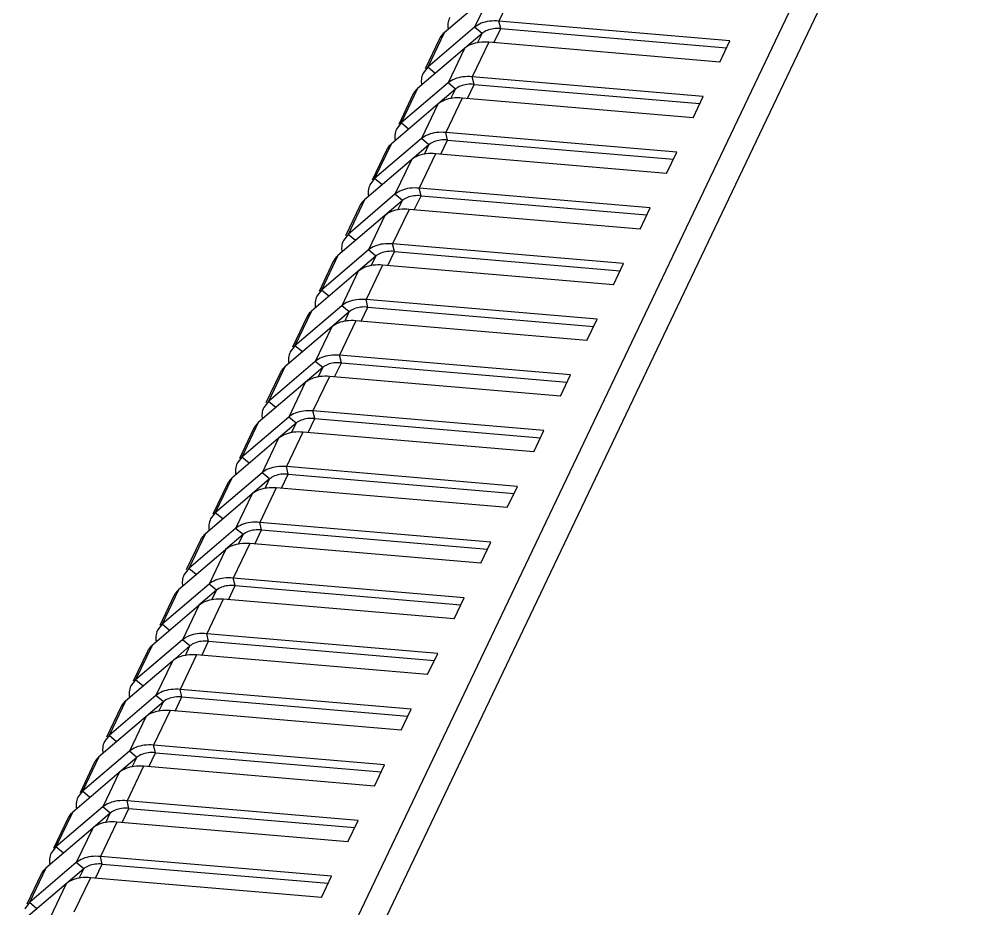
# Model space of a CAD drawing. Header units: millimetres. Extents: x 14276 to 15242, y -9916 to -8542.
# Drawn here: x 14847.6 to 14907.3, y -8914 to -8858.9 of the extents above; entities that cross this region are included whole.
import ezdxf

# ---------------------------------------------------------------- set-up
doc = ezdxf.new("R2010")
doc.units = ezdxf.units.MM

# ---------------------------------------------------------------- blocks, each defined once
blk = doc.blocks.new('u9')
at = {"color": 7, "linetype": 'Continuous'}
for p, q in [((93.551, 273.737), (148.062, 388.124)), ((99.224, 289.357), (139.079, 372.99)), ((119.088, 368.163), (118.071, 366.03)), ((117.589, 367.785), (114.689, 365.306)), ((117.589, 367.785), (116.572, 365.651)), ((132.36, 364.81), (118.071, 366.03)), ((118.182, 365.561), (118.071, 366.03)), ((116.572, 365.651), (113.672, 363.172)), ((114.689, 365.306), (113.672, 363.172)), ((117.029, 365.27), (115.943, 364.341)), ((117.029, 365.27), (116.572, 365.651)), ((116.747, 364.679), (117.029, 365.27)), ((117.766, 364.689), (118.182, 365.561)), ((118.182, 365.561), (132.15, 364.37)), ((114.398, 364.931), (113.517, 363.083)), ((117.445, 364.716), (116.428, 362.582)), ((131.734, 363.497), (117.445, 364.716)), ((131.734, 363.497), (132.36, 364.81)), ((115.946, 364.337), (113.046, 361.859)), ((115.946, 364.337), (114.929, 362.204)), ((113.672, 363.172), (113.381, 362.797)), ((114.129, 362.791), (113.672, 363.172)), ((114.929, 362.204), (112.029, 359.725)), ((115.386, 361.823), (114.929, 362.204)), ((130.717, 361.363), (116.428, 362.582)), ((116.54, 362.114), (116.428, 362.582)), ((113.046, 361.859), (112.029, 359.725)), ((115.386, 361.823), (114.3, 360.894)), ((115.104, 361.231), (115.386, 361.823)), ((116.124, 361.241), (116.54, 362.114)), ((116.54, 362.114), (130.507, 360.922)), ((112.755, 361.484), (111.874, 359.636)), ((115.802, 361.269), (114.785, 359.135)), ((130.091, 360.05), (115.802, 361.269)), ((130.091, 360.05), (130.717, 361.363)), ((114.303, 360.89), (111.403, 358.411)), ((114.303, 360.89), (113.286, 358.756)), ((112.029, 359.725), (111.738, 359.35)), ((112.486, 359.344), (112.029, 359.725)), ((113.286, 358.756), (110.386, 356.278)), ((113.744, 358.376), (113.286, 358.756)), ((114.481, 357.794), (114.897, 358.667)), ((129.074, 357.916), (114.785, 359.135)), ((114.897, 358.667), (114.785, 359.135)), ((114.897, 358.667), (128.864, 357.475)), ((111.112, 358.036), (110.232, 356.188)), ((111.403, 358.411), (110.386, 356.278)), ((113.744, 358.376), (112.657, 357.447)), ((113.462, 357.784), (113.744, 358.376)), ((112.66, 357.443), (109.76, 354.964)), ((112.66, 357.443), (111.644, 355.309)), ((114.16, 357.822), (113.143, 355.688)), ((128.448, 356.602), (114.16, 357.822)), ((128.448, 356.602), (129.074, 357.916)), ((110.386, 356.278), (110.095, 355.903)), ((110.843, 355.897), (110.386, 356.278)), ((127.432, 354.469), (113.143, 355.688)), ((113.254, 355.22), (113.143, 355.688)), ((111.644, 355.309), (108.743, 352.83)), ((109.76, 354.964), (108.743, 352.83)), ((112.101, 354.928), (111.644, 355.309)), ((112.838, 354.347), (113.254, 355.22)), ((113.254, 355.22), (127.222, 354.028)), ((109.469, 354.589), (108.589, 352.741)), ((112.101, 354.928), (111.014, 354)), ((112.517, 354.374), (111.5, 352.24)), ((111.819, 354.337), (112.101, 354.928)), ((126.806, 353.155), (112.517, 354.374)), ((126.806, 353.155), (127.432, 354.469)), ((111.018, 353.996), (108.117, 351.517)), ((111.018, 353.996), (110.001, 351.862)), ((108.743, 352.83), (108.453, 352.455)), ((109.201, 352.45), (108.743, 352.83)), ((125.789, 351.021), (111.5, 352.24)), ((111.611, 351.772), (111.5, 352.24)), ((110.001, 351.862), (107.101, 349.383)), ((108.117, 351.517), (107.101, 349.383)), ((110.458, 351.481), (109.372, 350.552)), ((110.458, 351.481), (110.001, 351.862)), ((110.176, 350.889), (110.458, 351.481)), ((111.195, 350.9), (111.611, 351.772)), ((111.611, 351.772), (125.579, 350.58)), ((107.827, 351.142), (106.946, 349.294)), ((110.874, 350.927), (109.857, 348.793)), ((125.163, 349.708), (110.874, 350.927)), ((125.163, 349.708), (125.789, 351.021)), ((109.375, 350.548), (106.475, 348.07)), ((109.375, 350.548), (108.358, 348.415)), ((107.101, 349.383), (106.81, 349.008)), ((107.558, 349.002), (107.101, 349.383)), ((108.358, 348.415), (105.458, 345.936)), ((108.815, 348.034), (108.358, 348.415)), ((124.146, 347.574), (109.857, 348.793)), ((109.968, 348.325), (109.857, 348.793)), ((106.475, 348.07), (105.458, 345.936)), ((108.815, 348.034), (107.729, 347.105)), ((108.533, 347.442), (108.815, 348.034)), ((109.553, 347.452), (109.968, 348.325)), ((109.968, 348.325), (123.936, 347.133)), ((106.184, 347.695), (105.303, 345.847)), ((109.231, 347.48), (108.214, 345.346)), ((123.52, 346.261), (109.231, 347.48)), ((123.52, 346.261), (124.146, 347.574)), ((107.732, 347.101), (104.832, 344.622)), ((107.732, 347.101), (106.715, 344.967)), ((105.458, 345.936), (105.167, 345.561)), ((105.915, 345.555), (105.458, 345.936)), ((106.715, 344.967), (103.815, 342.489)), ((107.173, 344.586), (106.715, 344.967)), ((107.91, 344.005), (108.326, 344.878)), ((122.503, 344.127), (108.214, 345.346)), ((108.326, 344.878), (108.214, 345.346)), ((108.326, 344.878), (122.293, 343.686)), ((104.541, 344.247), (103.66, 342.399)), ((104.832, 344.622), (103.815, 342.489)), ((107.173, 344.586), (106.086, 343.658)), ((106.891, 343.995), (107.173, 344.586)), ((106.089, 343.654), (103.189, 341.175)), ((106.089, 343.654), (105.072, 341.52)), ((107.588, 344.033), (106.572, 341.899)), ((121.877, 342.813), (107.588, 344.033)), ((121.877, 342.813), (122.503, 344.127)), ((103.815, 342.489), (103.524, 342.114)), ((104.272, 342.108), (103.815, 342.489)), ((120.86, 340.679), (106.572, 341.899)), ((106.683, 341.43), (106.572, 341.899)), ((105.072, 341.52), (102.172, 339.041)), ((105.53, 341.139), (105.072, 341.52)), ((106.267, 340.558), (106.683, 341.43)), ((106.683, 341.43), (120.65, 340.239)), ((102.898, 340.8), (102.018, 338.952)), ((103.189, 341.175), (102.172, 339.041)), ((105.53, 341.139), (104.443, 340.211)), ((105.248, 340.548), (105.53, 341.139)), ((120.235, 339.366), (120.86, 340.679)), ((104.447, 340.207), (101.546, 337.728)), ((104.447, 340.207), (103.43, 338.073)), ((105.946, 340.585), (104.929, 338.451)), ((120.235, 339.366), (105.946, 340.585)), ((102.172, 339.041), (101.882, 338.666)), ((102.63, 338.66), (102.172, 339.041)), ((119.218, 337.232), (104.929, 338.451)), ((105.04, 337.983), (104.929, 338.451)), ((103.43, 338.073), (100.529, 335.594)), ((101.546, 337.728), (100.529, 335.594)), ((103.887, 337.692), (102.8, 336.763)), ((103.887, 337.692), (103.43, 338.073)), ((103.605, 337.1), (103.887, 337.692)), ((104.624, 337.111), (105.04, 337.983)), ((105.04, 337.983), (119.008, 336.791)), ((101.256, 337.353), (100.375, 335.505)), ((104.303, 337.138), (103.286, 335.004)), ((118.592, 335.919), (104.303, 337.138)), ((118.592, 335.919), (119.218, 337.232)), ((102.804, 336.759), (99.904, 334.281)), ((102.804, 336.759), (101.787, 334.625)), ((100.529, 335.594), (100.239, 335.219)), ((100.987, 335.213), (100.529, 335.594)), ((117.575, 333.785), (103.286, 335.004)), ((103.397, 334.536), (103.286, 335.004)), ((101.787, 334.625), (98.887, 332.147)), ((99.904, 334.281), (98.887, 332.147)), ((102.244, 334.245), (101.158, 333.316)), ((102.244, 334.245), (101.787, 334.625)), ((101.962, 333.653), (102.244, 334.245)), ((102.982, 333.663), (103.397, 334.536)), ((103.397, 334.536), (117.365, 333.344)), ((99.613, 333.906), (98.732, 332.058)), ((102.66, 333.691), (101.643, 331.557)), ((116.949, 332.472), (102.66, 333.691)), ((116.949, 332.472), (117.575, 333.785)), ((101.161, 333.312), (98.261, 330.833)), ((101.161, 333.312), (100.144, 331.178)), ((98.887, 332.147), (98.596, 331.772)), ((99.344, 331.766), (98.887, 332.147)), ((100.144, 331.178), (97.244, 328.699)), ((100.601, 330.797), (100.144, 331.178)), ((115.932, 330.338), (101.643, 331.557)), ((101.755, 331.089), (101.643, 331.557)), ((98.261, 330.833), (97.244, 328.699)), ((100.601, 330.797), (99.515, 329.869)), ((100.32, 330.206), (100.601, 330.797)), ((101.339, 330.216), (101.755, 331.089)), ((101.755, 331.089), (115.722, 329.897)), ((97.97, 330.458), (97.089, 328.61)), ((101.017, 330.243), (100, 328.11)), ((115.306, 329.024), (101.017, 330.243)), ((115.306, 329.024), (115.932, 330.338)), ((99.518, 329.865), (96.618, 327.386)), ((99.518, 329.865), (98.501, 327.731)), ((97.244, 328.699), (96.953, 328.324)), ((97.701, 328.319), (97.244, 328.699)), ((98.501, 327.731), (95.601, 325.252)), ((98.959, 327.35), (98.501, 327.731)), ((99.696, 326.769), (100.112, 327.641)), ((114.289, 326.89), (100, 328.11)), ((100.112, 327.641), (100, 328.11)), ((100.112, 327.641), (114.079, 326.45)), ((96.327, 327.011), (95.447, 325.163)), ((96.618, 327.386), (95.601, 325.252)), ((98.959, 327.35), (97.872, 326.421)), ((98.677, 326.759), (98.959, 327.35)), ((97.875, 326.418), (94.975, 323.939)), ((97.875, 326.418), (96.859, 324.284)), ((99.375, 326.796), (98.358, 324.662)), ((113.663, 325.577), (99.375, 326.796)), ((113.663, 325.577), (114.289, 326.89)), ((95.601, 325.252), (95.31, 324.877)), ((96.058, 324.871), (95.601, 325.252)), ((112.647, 323.443), (98.358, 324.662)), ((98.469, 324.194), (98.358, 324.662)), ((96.859, 324.284), (93.958, 321.805)), ((97.316, 323.903), (96.859, 324.284)), ((98.053, 323.322), (98.469, 324.194)), ((98.469, 324.194), (112.437, 323.002)), ((94.685, 323.564), (93.804, 321.716)), ((94.975, 323.939), (93.958, 321.805)), ((97.316, 323.903), (96.229, 322.974)), ((97.732, 323.349), (96.715, 321.215)), ((97.034, 323.311), (97.316, 323.903)), ((112.021, 322.13), (97.732, 323.349)), ((112.021, 322.13), (112.647, 323.443)), ((96.233, 322.97), (93.333, 320.492)), ((96.233, 322.97), (95.216, 320.836)), ((93.958, 321.805), (93.668, 321.43)), ((94.416, 321.424), (93.958, 321.805)), ((111.004, 319.996), (96.715, 321.215)), ((96.826, 320.747), (96.715, 321.215)), ((95.216, 320.836), (92.316, 318.358)), ((93.333, 320.492), (92.316, 318.358)), ((95.673, 320.456), (94.587, 319.527)), ((95.673, 320.456), (95.216, 320.836)), ((95.391, 319.864), (95.673, 320.456)), ((96.41, 319.874), (96.826, 320.747)), ((96.826, 320.747), (110.794, 319.555)), ((93.042, 320.117), (92.161, 318.268)), ((96.089, 319.902), (95.072, 317.768)), ((110.378, 318.682), (96.089, 319.902)), ((110.378, 318.682), (111.004, 319.996)), ((94.59, 319.523), (91.69, 317.044)), ((94.59, 319.523), (93.573, 317.389)), ((92.316, 318.358), (92.025, 317.983)), ((92.773, 317.977), (92.316, 318.358)), ((93.573, 317.389), (90.673, 314.91)), ((94.03, 317.008), (93.573, 317.389)), ((109.361, 316.549), (95.072, 317.768)), ((95.183, 317.3), (95.072, 317.768)), ((91.69, 317.044), (90.673, 314.91)), ((94.03, 317.008), (92.944, 316.08)), ((93.748, 316.417), (94.03, 317.008)), ((94.768, 316.427), (95.183, 317.3)), ((95.183, 317.3), (109.151, 316.108)), ((91.399, 316.669), (90.518, 314.821)), ((94.446, 316.454), (93.429, 314.321)), ((108.735, 315.235), (94.446, 316.454)), ((108.735, 315.235), (109.361, 316.549)), ((92.947, 316.076), (90.047, 313.597)), ((92.947, 316.076), (91.93, 313.942)), ((90.673, 314.91), (90.382, 314.535)), ((91.13, 314.53), (90.673, 314.91)), ((91.93, 313.942), (89.03, 311.463)), ((92.388, 313.561), (91.93, 313.942)), ((93.125, 312.98), (93.541, 313.852)), ((107.718, 313.101), (93.429, 314.321)), ((93.541, 313.852), (93.429, 314.321)), ((93.541, 313.852), (107.508, 312.661)), ((89.756, 313.222), (88.875, 311.374)), ((90.047, 313.597), (89.03, 311.463)), ((92.388, 313.561), (91.301, 312.632)), ((92.106, 312.97), (92.388, 313.561)), ((91.304, 312.629), (88.404, 310.15)), ((91.304, 312.629), (90.287, 310.495)), ((92.803, 313.007), (91.787, 310.873)), ((107.092, 311.788), (92.803, 313.007)), ((107.092, 311.788), (107.718, 313.101)), ((89.03, 311.463), (88.739, 311.088)), ((89.487, 311.082), (89.03, 311.463))]:
    blk.add_line(p, q, dxfattribs=at)
for points, start_tangent, end_tangent in [([(114.921, 365.871), (114.934, 365.525)], (-0.098727, -0.995115), (0.162229, -0.986753)), ([(115.024, 366.244), (114.921, 365.871)], (-0.429283, -0.90317), (-0.098727, -0.995115)), ([(118.071, 366.03), (117.487, 366.021), (116.976, 365.892), (116.572, 365.651)], (-0.996379, 0.085018), (-0.760178, -0.649715)), ([(114.689, 365.306), (114.481, 365.076)], (-0.760178, -0.649715), (-0.564263, -0.825595)), ([(118.182, 365.561), (117.733, 365.554), (117.34, 365.455), (117.029, 365.27)], (-0.996379, 0.085018), (-0.760178, -0.649715)), ([(114.481, 365.076), (114.417, 364.969), (114.398, 364.931)], (-0.564263, -0.825595), (-0.429292, -0.903166)), ([(117.445, 364.716), (116.861, 364.707), (116.35, 364.578), (115.946, 364.337)], (-0.996379, 0.085018), (-0.760178, -0.649715)), ([(113.381, 362.797), (113.278, 362.424)], (-0.429283, -0.90317), (-0.098727, -0.995115)), ([(113.278, 362.424), (113.291, 362.078)], (-0.098727, -0.995115), (0.162229, -0.986753)), ([(116.428, 362.582), (115.844, 362.573), (115.333, 362.444), (114.929, 362.204)], (-0.996379, 0.085018), (-0.760178, -0.649715)), ([(116.54, 362.114), (116.09, 362.107), (115.697, 362.008), (115.386, 361.823)], (-0.996379, 0.085018), (-0.760178, -0.649715)), ([(112.839, 361.629), (112.774, 361.522), (112.755, 361.484)], (-0.564263, -0.825595), (-0.429292, -0.903166)), ([(113.046, 361.859), (112.839, 361.629)], (-0.760178, -0.649715), (-0.564263, -0.825595)), ([(115.802, 361.269), (115.218, 361.26), (114.707, 361.131), (114.303, 360.89)], (-0.996379, 0.085018), (-0.760178, -0.649715)), ([(111.738, 359.35), (111.635, 358.976)], (-0.429283, -0.90317), (-0.098727, -0.995115)), ([(114.785, 359.135), (114.201, 359.126), (113.691, 358.997), (113.286, 358.756)], (-0.996379, 0.085018), (-0.760178, -0.649715)), ([(111.635, 358.976), (111.648, 358.631)], (-0.098727, -0.995115), (0.162229, -0.986753)), ([(114.897, 358.667), (114.447, 358.66), (114.055, 358.561), (113.744, 358.376)], (-0.996379, 0.085018), (-0.760178, -0.649715)), ([(111.196, 358.181), (111.131, 358.075), (111.112, 358.036)], (-0.564263, -0.825595), (-0.429292, -0.903166)), ([(111.403, 358.411), (111.196, 358.181)], (-0.760178, -0.649715), (-0.564263, -0.825595)), ([(114.16, 357.822), (113.575, 357.813), (113.065, 357.684), (112.66, 357.443)], (-0.996379, 0.085018), (-0.760178, -0.649715)), ([(110.095, 355.903), (109.993, 355.529)], (-0.429283, -0.90317), (-0.098727, -0.995115)), ([(113.143, 355.688), (112.558, 355.679), (112.048, 355.55), (111.644, 355.309)], (-0.996379, 0.085018), (-0.760178, -0.649715)), ([(109.76, 354.964), (109.553, 354.734)], (-0.760178, -0.649715), (-0.564263, -0.825595)), ([(109.993, 355.529), (110.006, 355.184)], (-0.098727, -0.995115), (0.162229, -0.986753)), ([(113.254, 355.22), (112.805, 355.213), (112.412, 355.113), (112.101, 354.928)], (-0.996379, 0.085018), (-0.760178, -0.649715)), ([(109.553, 354.734), (109.489, 354.627), (109.47, 354.589)], (-0.564263, -0.825595), (-0.429292, -0.903166)), ([(112.517, 354.374), (111.933, 354.365), (111.422, 354.236), (111.018, 353.996)], (-0.996379, 0.085018), (-0.760178, -0.649715)), ([(108.35, 352.082), (108.363, 351.736)], (-0.098727, -0.995115), (0.162229, -0.986753)), ([(108.453, 352.455), (108.35, 352.082)], (-0.429283, -0.90317), (-0.098727, -0.995115)), ([(111.5, 352.24), (110.916, 352.232), (110.405, 352.103), (110.001, 351.862)], (-0.996379, 0.085018), (-0.760178, -0.649715)), ([(108.117, 351.517), (107.91, 351.287)], (-0.760178, -0.649715), (-0.564263, -0.825595)), ([(111.611, 351.772), (111.162, 351.765), (110.769, 351.666), (110.458, 351.481)], (-0.996379, 0.085018), (-0.760178, -0.649715)), ([(107.91, 351.287), (107.846, 351.18), (107.827, 351.142)], (-0.564263, -0.825595), (-0.429292, -0.903166)), ([(110.874, 350.927), (110.29, 350.918), (109.779, 350.789), (109.375, 350.548)], (-0.996379, 0.085018), (-0.760178, -0.649715)), ([(106.81, 349.008), (106.707, 348.635)], (-0.429283, -0.90317), (-0.098727, -0.995115)), ([(106.707, 348.635), (106.72, 348.289)], (-0.098727, -0.995115), (0.162229, -0.986753)), ([(109.857, 348.793), (109.273, 348.784), (108.762, 348.655), (108.358, 348.415)], (-0.996379, 0.085018), (-0.760178, -0.649715)), ([(106.267, 347.84), (106.203, 347.733), (106.184, 347.695)], (-0.564263, -0.825595), (-0.429292, -0.903166)), ([(106.475, 348.07), (106.267, 347.84)], (-0.760178, -0.649715), (-0.564263, -0.825595)), ([(109.968, 348.325), (109.519, 348.318), (109.126, 348.219), (108.815, 348.034)], (-0.996379, 0.085018), (-0.760178, -0.649715)), ([(109.231, 347.48), (108.647, 347.471), (108.136, 347.342), (107.732, 347.101)], (-0.996379, 0.085018), (-0.760178, -0.649715)), ([(105.167, 345.561), (105.064, 345.187)], (-0.429283, -0.90317), (-0.098727, -0.995115)), ([(105.064, 345.187), (105.077, 344.842)], (-0.098727, -0.995115), (0.162229, -0.986753)), ([(108.214, 345.346), (107.63, 345.337), (107.119, 345.208), (106.715, 344.967)], (-0.996379, 0.085018), (-0.760178, -0.649715)), ([(108.326, 344.878), (107.876, 344.871), (107.483, 344.772), (107.173, 344.586)], (-0.996379, 0.085018), (-0.760178, -0.649715)), ([(104.625, 344.392), (104.56, 344.285), (104.541, 344.247)], (-0.564263, -0.825595), (-0.429292, -0.903166)), ([(104.832, 344.622), (104.625, 344.392)], (-0.760178, -0.649715), (-0.564263, -0.825595)), ([(107.588, 344.033), (107.004, 344.024), (106.494, 343.895), (106.089, 343.654)], (-0.996379, 0.085018), (-0.760178, -0.649715)), ([(103.524, 342.114), (103.422, 341.74)], (-0.429283, -0.90317), (-0.098727, -0.995115)), ([(106.572, 341.899), (105.987, 341.89), (105.477, 341.761), (105.072, 341.52)], (-0.996379, 0.085018), (-0.760178, -0.649715)), ([(103.422, 341.74), (103.435, 341.395)], (-0.098727, -0.995115), (0.162229, -0.986753)), ([(106.683, 341.43), (106.233, 341.424), (105.841, 341.324), (105.53, 341.139)], (-0.996379, 0.085018), (-0.760178, -0.649715)), ([(102.982, 340.945), (102.917, 340.838), (102.898, 340.8)], (-0.564263, -0.825595), (-0.429292, -0.903166)), ([(103.189, 341.175), (102.982, 340.945)], (-0.760178, -0.649715), (-0.564263, -0.825595)), ([(105.946, 340.585), (105.361, 340.576), (104.851, 340.447), (104.447, 340.207)], (-0.996379, 0.085018), (-0.760178, -0.649715)), ([(101.779, 338.293), (101.792, 337.947)], (-0.098727, -0.995115), (0.162229, -0.986753)), ([(101.882, 338.666), (101.779, 338.293)], (-0.429283, -0.90317), (-0.098727, -0.995115)), ([(104.929, 338.451), (104.345, 338.442), (103.834, 338.313), (103.43, 338.073)], (-0.996379, 0.085018), (-0.760178, -0.649715)), ([(101.546, 337.728), (101.339, 337.498)], (-0.760178, -0.649715), (-0.564263, -0.825595)), ([(105.04, 337.983), (104.591, 337.976), (104.198, 337.877), (103.887, 337.692)], (-0.996379, 0.085018), (-0.760178, -0.649715)), ([(101.339, 337.498), (101.275, 337.391), (101.256, 337.353)], (-0.564263, -0.825595), (-0.429292, -0.903166)), ([(104.303, 337.138), (103.719, 337.129), (103.208, 337), (102.804, 336.759)], (-0.996379, 0.085018), (-0.760178, -0.649715)), ([(100.136, 334.846), (100.149, 334.5)], (-0.098727, -0.995115), (0.162229, -0.986753)), ([(100.239, 335.219), (100.136, 334.846)], (-0.429283, -0.90317), (-0.098727, -0.995115)), ([(103.286, 335.004), (102.702, 334.995), (102.191, 334.866), (101.787, 334.625)], (-0.996379, 0.085018), (-0.760178, -0.649715)), ([(99.904, 334.281), (99.696, 334.051)], (-0.760178, -0.649715), (-0.564263, -0.825595)), ([(103.397, 334.536), (102.948, 334.529), (102.555, 334.43), (102.244, 334.245)], (-0.996379, 0.085018), (-0.760178, -0.649715)), ([(99.696, 334.051), (99.632, 333.944), (99.613, 333.906)], (-0.564263, -0.825595), (-0.429292, -0.903166)), ([(102.66, 333.691), (102.076, 333.682), (101.565, 333.553), (101.161, 333.312)], (-0.996379, 0.085018), (-0.760178, -0.649715)), ([(98.596, 331.772), (98.493, 331.398)], (-0.429283, -0.90317), (-0.098727, -0.995115)), ([(98.493, 331.398), (98.506, 331.053)], (-0.098727, -0.995115), (0.162229, -0.986753)), ([(101.643, 331.557), (101.059, 331.548), (100.548, 331.419), (100.144, 331.178)], (-0.996379, 0.085018), (-0.760178, -0.649715)), ([(101.755, 331.089), (101.305, 331.082), (100.912, 330.983), (100.601, 330.797)], (-0.996379, 0.085018), (-0.760178, -0.649715)), ([(98.054, 330.603), (97.989, 330.496), (97.97, 330.458)], (-0.564263, -0.825595), (-0.429292, -0.903166)), ([(98.261, 330.833), (98.054, 330.603)], (-0.760178, -0.649715), (-0.564263, -0.825595)), ([(101.017, 330.243), (100.433, 330.235), (99.922, 330.106), (99.518, 329.865)], (-0.996379, 0.085018), (-0.760178, -0.649715)), ([(96.953, 328.324), (96.851, 327.951)], (-0.429283, -0.90317), (-0.098727, -0.995115)), ([(100, 328.11), (99.416, 328.101), (98.906, 327.972), (98.501, 327.731)], (-0.996379, 0.085018), (-0.760178, -0.649715)), ([(96.851, 327.951), (96.863, 327.606)], (-0.098727, -0.995115), (0.162229, -0.986753)), ([(100.112, 327.641), (99.662, 327.635), (99.27, 327.535), (98.959, 327.35)], (-0.996379, 0.085018), (-0.760178, -0.649715)), ([(96.411, 327.156), (96.346, 327.049), (96.327, 327.011)], (-0.564263, -0.825595), (-0.429292, -0.903166)), ([(96.618, 327.386), (96.411, 327.156)], (-0.760178, -0.649715), (-0.564263, -0.825595)), ([(99.375, 326.796), (98.79, 326.787), (98.28, 326.658), (97.875, 326.418)], (-0.996379, 0.085018), (-0.760178, -0.649715)), ([(95.31, 324.877), (95.208, 324.504)], (-0.429283, -0.90317), (-0.098727, -0.995115)), ([(98.358, 324.662), (97.773, 324.653), (97.263, 324.524), (96.859, 324.284)], (-0.996379, 0.085018), (-0.760178, -0.649715)), ([(95.208, 324.504), (95.221, 324.158)], (-0.098727, -0.995115), (0.162229, -0.986753)), ([(98.469, 324.194), (98.02, 324.187), (97.627, 324.088), (97.316, 323.903)], (-0.996379, 0.085018), (-0.760178, -0.649715)), ([(94.768, 323.709), (94.704, 323.602), (94.685, 323.564)], (-0.564263, -0.825595), (-0.429292, -0.903166)), ([(94.975, 323.939), (94.768, 323.709)], (-0.760178, -0.649715), (-0.564263, -0.825595)), ([(97.732, 323.349), (97.148, 323.34), (96.637, 323.211), (96.233, 322.97)], (-0.996379, 0.085018), (-0.760178, -0.649715)), ([(93.565, 321.057), (93.578, 320.711)], (-0.098727, -0.995115), (0.162229, -0.986753)), ([(93.668, 321.43), (93.565, 321.057)], (-0.429283, -0.90317), (-0.098727, -0.995115)), ([(96.715, 321.215), (96.131, 321.206), (95.62, 321.077), (95.216, 320.836)], (-0.996379, 0.085018), (-0.760178, -0.649715)), ([(93.333, 320.492), (93.125, 320.262)], (-0.760178, -0.649715), (-0.564263, -0.825595)), ([(96.826, 320.747), (96.377, 320.74), (95.984, 320.641), (95.673, 320.456)], (-0.996379, 0.085018), (-0.760178, -0.649715)), ([(93.125, 320.262), (93.061, 320.155), (93.042, 320.117)], (-0.564263, -0.825595), (-0.429292, -0.903166)), ([(96.089, 319.902), (95.505, 319.893), (94.994, 319.764), (94.59, 319.523)], (-0.996379, 0.085018), (-0.760178, -0.649715)), ([(92.025, 317.983), (91.922, 317.609)], (-0.429283, -0.90317), (-0.098727, -0.995115)), ([(91.922, 317.609), (91.935, 317.264)], (-0.098727, -0.995115), (0.162229, -0.986753)), ([(95.072, 317.768), (94.488, 317.759), (93.977, 317.63), (93.573, 317.389)], (-0.996379, 0.085018), (-0.760178, -0.649715)), ([(91.482, 316.814), (91.418, 316.707), (91.399, 316.669)], (-0.564263, -0.825595), (-0.429292, -0.903166)), ([(91.69, 317.044), (91.482, 316.814)], (-0.760178, -0.649715), (-0.564263, -0.825595)), ([(95.183, 317.3), (94.734, 317.293), (94.341, 317.194), (94.03, 317.008)], (-0.996379, 0.085018), (-0.760178, -0.649715)), ([(94.446, 316.454), (93.862, 316.446), (93.351, 316.317), (92.947, 316.076)], (-0.996379, 0.085018), (-0.760178, -0.649715)), ([(90.382, 314.535), (90.279, 314.162)], (-0.429283, -0.90317), (-0.098727, -0.995115)), ([(90.279, 314.162), (90.292, 313.816)], (-0.098727, -0.995115), (0.162229, -0.986753)), ([(93.429, 314.321), (92.845, 314.312), (92.334, 314.183), (91.93, 313.942)], (-0.996379, 0.085018), (-0.760178, -0.649715)), ([(93.541, 313.852), (93.091, 313.845), (92.698, 313.746), (92.388, 313.561)], (-0.996379, 0.085018), (-0.760178, -0.649715)), ([(89.84, 313.367), (89.775, 313.26), (89.756, 313.222)], (-0.564263, -0.825595), (-0.429292, -0.903166)), ([(90.047, 313.597), (89.84, 313.367)], (-0.760178, -0.649715), (-0.564263, -0.825595)), ([(92.803, 313.007), (92.219, 312.998), (91.709, 312.869), (91.304, 312.629)], (-0.996379, 0.085018), (-0.760178, -0.649715))]:
    blk.add_spline(points, degree=3, dxfattribs=dict(at, start_tangent=start_tangent, end_tangent=end_tangent))

msp = doc.modelspace()

# ---------------------------------------------------------------- block references
msp.add_blockref('u9', (14759.208, -9225.039))

doc.saveas('drawing.dxf')
